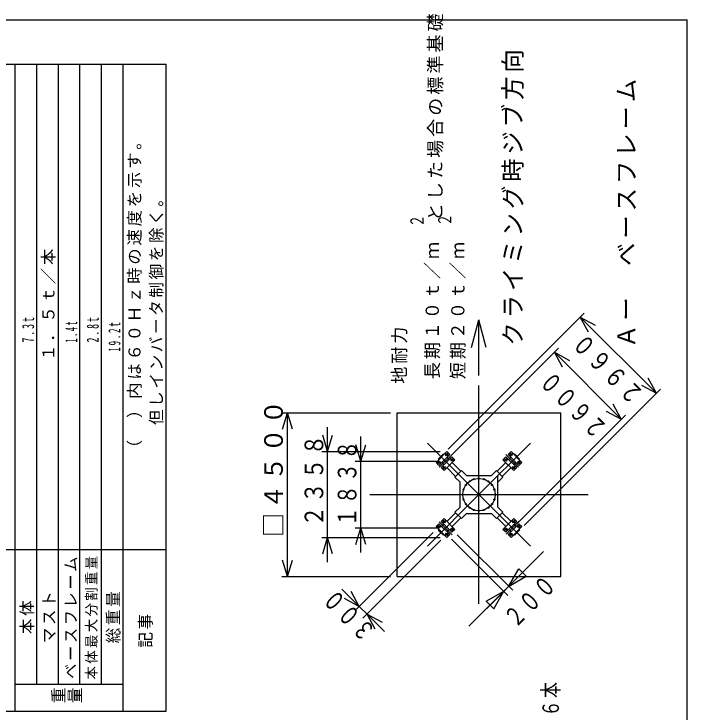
# Model space of a CAD drawing. Units: millimetres, scale not verified. Extents: x -41641 to 29787, y -88892 to 19460.
# Drawn here: x 9655 to 28147, y 276 to 19460 of the extents above; entities that cross this region are included whole.
import ezdxf
from ezdxf.enums import TextEntityAlignment as Align

# ---------------------------------------------------------------- set-up
doc = ezdxf.new("R2010")
doc.units = ezdxf.units.MM
doc.header["$LTSCALE"] = 70
doc.linetypes.add('CHAIN2', pattern=[12, 9, -1, 1, -1])
for name, color, linetype in [('0-0_L-1-1', 4, 'Continuous'), ('0-6_L-3-1', 4, 'CHAIN2'), ('1-2_NTEXT', 7, 'Continuous')]:
    doc.layers.add(name, color=color, linetype=linetype)
doc.styles.add('ＭＳ ゴシック', font='')
doc.styles.get('ＭＳ ゴシック').set_extended_font_data('MS Gothic')

msp = doc.modelspace()

# ---------------------------------------------------------------- linework, layer by layer
at = {"layer": '0-0_L-1-1'}
for p, q in [((-3346.22, 18079.34), (13838.97, 18079.34)), ((9690.82, 301.56), (9690.82, 18079.34)), ((10283.41, 1040.82), (10283.41, 18079.34)), ((10876, 1040.82), (10876, 18079.34)), ((11468.59, 1040.82), (11468.59, 18079.34)), ((12061.19, 1040.82), (12061.19, 18079.34)), ((12653.78, 301.56), (12653.78, 18079.34)), ((13838.97, 301.56), (13838.97, 18079.34)), ((21580.92, 7497.59), (25323.77, 11240.44)), ((25212.4, 11129.07), (27305.44, 9036.03)), ((25212.4, 11129.07), (25626.06, 10906.33)), ((25435.14, 10715.41), (25212.4, 11129.07)), ((22226.4, 10292.64), (22429.45, 11050.45)), ((22429.45, 9521.26), (22429.45, 11050.45)), ((22632.51, 10292.64), (22429.45, 11050.45)), ((21637.49, 7299.6), (24613.32, 10275.43)), ((24501.95, 10164.06), (26340.43, 8325.59)), ((24501.95, 10164.06), (24915.61, 9941.32)), ((24724.69, 9750.41), (24501.95, 10164.06)), ((27305.44, 9036.03), (27082.7, 9449.69)), ((22429.45, 3253.08), (22429.45, 9253.08)), ((26891.78, 9258.77), (27305.44, 9036.03)), ((23673.96, 5404.55), (27416.81, 9147.4)), ((26340.43, 8325.59), (26117.69, 8739.24)), ((17011.36, 8503.08), (19999.45, 8503.08)), ((17033.86, 8053.08), (17168.86, 8503.08)), ((17168.86, 4003.08), (17168.86, 8503.08)), ((17303.86, 8053.08), (17168.86, 8503.08)), ((20179.45, 4003.08), (20179.45, 8503.08)), ((20179.45, 8503.08), (24679.45, 8503.08)), ((24679.45, 4003.08), (24679.45, 8503.08)), ((25926.77, 8548.32), (26340.43, 8325.59)), ((23475.97, 5461.12), (26451.8, 8436.95)), ((18273.25, 4398.98), (18273.25, 8107.18)), ((18273.25, 7432.18), (18138.25, 7882.18)), ((18273.25, 7432.18), (18408.25, 7882.18)), ((19184.37, 4658.84), (19184.37, 7847.32)), ((19184.37, 7172.32), (19049.37, 7622.32)), ((19184.37, 7172.32), (19319.37, 7622.32)), ((21015.24, 7667.3), (22429.45, 6253.08)), ((22429.45, 6253.08), (23843.67, 7667.3)), ((18115.75, 7432.18), (21367.34, 7432.18)), ((21250.35, 7135.2), (21547.34, 7432.18)), ((21312.22, 7228.89), (21453.64, 7370.31)), ((21331.67, 7053.88), (21628.65, 7350.87)), ((21391.77, 6993.78), (21688.76, 7290.76)), ((21453.64, 7370.31), (21469.55, 7354.4)), ((21547.34, 7432.18), (21628.65, 7350.87)), ((21688.76, 7290.76), (21770.07, 7209.44)), ((23088.83, 7209.44), (23170.15, 7290.76)), ((23170.15, 7290.76), (23467.13, 6993.78)), ((23230.25, 7350.87), (23311.57, 7432.18)), ((23230.25, 7350.87), (23527.24, 7053.88)), ((23311.57, 7432.18), (23608.55, 7135.2)), ((23389.35, 7354.4), (23405.26, 7370.31)), ((23405.26, 7370.31), (23546.68, 7228.89)), ((19026.87, 7172.32), (21330.21, 7172.32)), ((21250.35, 7135.2), (21331.67, 7053.88)), ((21312.22, 7228.89), (21328.13, 7212.98)), ((21411.22, 7129.89), (21469.55, 7071.56)), ((21411.22, 7129.89), (21469.55, 7071.56)), ((21473.09, 6912.46), (21770.07, 7209.44)), ((21552.64, 7271.32), (21610.98, 7212.98)), ((21694.06, 7129.89), (21930.94, 6893.01)), ((22927.96, 6893.01), (23164.84, 7129.89)), ((23247.93, 7212.98), (23306.26, 7271.32)), ((23389.35, 7071.56), (23447.69, 7129.89)), ((23527.24, 7053.88), (23608.55, 7135.2)), ((23530.77, 7212.98), (23546.68, 7228.89)), ((21391.77, 6993.78), (21473.09, 6912.46)), ((21552.64, 6988.47), (21789.52, 6751.59)), ((21771.84, 6733.92), (21948.62, 6910.69)), ((21948.62, 6910.69), (22086.23, 6773.08)), ((22772.68, 6773.08), (22910.28, 6910.69)), ((22910.28, 6910.69), (23087.06, 6733.92)), ((23069.38, 6751.59), (23306.26, 6988.47)), ((21771.84, 6733.92), (21909.45, 6596.31)), ((22086.23, 6773.08), (22772.68, 6773.08)), ((22949.45, 5909.86), (22949.45, 6773.08)), ((22949.45, 6596.31), (23087.06, 6733.92)), ((21909.45, 5909.86), (21909.45, 6596.31)), ((22949.45, 5909.86), (22949.45, 6596.31)), ((19429.45, 6253.08), (25429.45, 6253.08)), ((21771.84, 5772.25), (21909.45, 5909.86)), ((21771.84, 5772.25), (21948.62, 5595.47)), ((22949.45, 5909.86), (23087.06, 5772.25)), ((21391.77, 5512.39), (21473.09, 5593.71)), ((21473.09, 5593.71), (21770.07, 5296.72)), ((21552.64, 5517.69), (21789.52, 5754.57)), ((21694.06, 5376.27), (21930.94, 5613.15)), ((21948.62, 5595.47), (22086.23, 5733.08)), ((22086.23, 5733.08), (22772.68, 5733.08)), ((22927.96, 5613.15), (23164.84, 5376.27)), ((23069.38, 5754.57), (23306.26, 5517.69)), ((23088.83, 5296.72), (23385.81, 5593.71)), ((23385.81, 5593.71), (23467.13, 5512.39)), ((21250.35, 5370.97), (21331.67, 5452.28)), ((21331.67, 5452.28), (21628.65, 5155.3)), ((21391.77, 5512.39), (21688.76, 5215.4)), ((21411.22, 5376.27), (21469.55, 5434.61)), ((23170.15, 5215.4), (23467.13, 5512.39)), ((23230.25, 5155.3), (23527.24, 5452.28)), ((23389.35, 5434.61), (23447.69, 5376.27)), ((23527.24, 5452.28), (23608.55, 5370.97)), ((19026.87, 5333.84), (21330.21, 5333.84)), ((19031.3, 3067.06), (21174.34, 5210.1)), ((19049.37, 4883.84), (19184.37, 5333.84)), ((19319.37, 4883.84), (19184.37, 5333.84)), ((21250.35, 5370.97), (21547.34, 5073.98)), ((21312.22, 5277.28), (21328.13, 5293.18)), ((21312.22, 5277.28), (21453.64, 5135.85)), ((21552.64, 5234.85), (21610.98, 5293.18)), ((21688.76, 5215.4), (21770.07, 5296.72)), ((23088.83, 5296.72), (23170.15, 5215.4)), ((23247.93, 5293.18), (23306.26, 5234.85)), ((23311.57, 5073.98), (23608.55, 5370.97)), ((23405.26, 5135.85), (23546.68, 5277.28)), ((23530.77, 5293.18), (23546.68, 5277.28)), ((18115.75, 5073.98), (21367.34, 5073.98)), ((18138.25, 4623.98), (18273.25, 5073.98)), ((18408.25, 4623.98), (18273.25, 5073.98)), ((19243.43, 2854.93), (21386.47, 4997.97)), ((21453.64, 5135.85), (21469.55, 5151.76)), ((21547.34, 5073.98), (21628.65, 5155.3)), ((21672.85, 5029.79), (23221.02, 3481.62)), ((21835.48, 5150), (23362.44, 3623.04)), ((23230.25, 5155.3), (23311.57, 5073.98)), ((23389.35, 5151.76), (23405.26, 5135.85)), ((-3346.22, 4746.01), (13838.97, 4746.01)), ((23251.07, 3734.41), (24205.67, 4689)), ((17168.86, 4003.08), (17033.86, 4453.08)), ((17168.86, 4003.08), (17303.86, 4453.08)), ((22632.35, 3115.69), (23728.37, 4211.7)), ((23244, 3727.34), (23523.53, 4211.49)), ((23523.53, 4211.49), (23728.15, 4006.86)), ((17011.36, 4003.08), (19999.45, 4003.08)), ((20179.45, 4003.08), (24679.45, 4003.08)), ((23244, 3727.34), (23728.15, 4006.86)), ((18665.37, 3655.73), (19832.1, 2489)), ((23109.65, 3592.98), (23251.07, 3734.41)), ((22155.06, 2638.39), (23109.65, 3592.98)), ((22632.57, 3320.53), (23116.72, 3600.06)), ((22837.2, 3115.91), (23116.72, 3600.06)), ((22632.57, 3320.53), (22837.2, 3115.91)), ((19354.8, 2966.3), (19768.46, 2743.56)), ((19577.54, 2552.64), (19354.8, 2966.3)), ((9690.82, 1040.82), (12653.78, 1040.82)), ((-3346.22, 301.56), (13838.97, 301.56))]:
    msp.add_line(p, q, dxfattribs=at)
for points in [[(-28178.22, -19204.66), (28146.78, -19204.66), (28146.78, 19295.34)], [(-28178.22, -19204.66), (-28178.22, 19295.34), (28146.78, 19295.34)], [(23088.83, 7209.44), (23385.81, 6912.46), (23467.13, 6993.78)], [(21015.24, 4838.87), (22429.45, 6253.08), (23843.67, 4838.87)], [(22772.68, 5733.08), (22910.28, 5595.47), (23087.06, 5772.25)], [(18729.01, 3401.17), (19142.67, 3178.43), (18919.93, 3592.09)]]:
    msp.add_lwpolyline(points, dxfattribs=at)
for centre, radius in [((21545.57, 7349.1), 30), ((23313.34, 7349.1), 30), ((21333.44, 7136.97), 30), ((21686.99, 7207.68), 30), ((23171.91, 7207.68), 30), ((23525.47, 7136.97), 30), ((21474.86, 6995.54), 30), ((23384.05, 6995.54), 30), ((22429.45, 6253.08), 445), ((22429.45, 6253.08), 445), ((22069.44, 6514.65), 15), ((22167.89, 6613.09), 15), ((22291.94, 6676.3), 15), ((22429.45, 6698.08), 15), ((22566.96, 6676.3), 15), ((22691.02, 6613.09), 15), ((22789.46, 6514.65), 15), ((22006.23, 6390.59), 15), ((22852.67, 6390.59), 15), ((21984.45, 6253.08), 15), ((22874.45, 6253.08), 15), ((22006.23, 6115.57), 15), ((22069.44, 5991.52), 15), ((22789.46, 5991.52), 15), ((22852.67, 6115.57), 15), ((22167.89, 5893.07), 15), ((22291.94, 5829.86), 15), ((22429.45, 5808.08), 15), ((22566.96, 5829.86), 15), ((22691.02, 5893.07), 15), ((21333.44, 5369.2), 30), ((21474.86, 5510.62), 30), ((23384.05, 5510.62), 30), ((23525.47, 5369.2), 30), ((21545.57, 5157.07), 30), ((21686.99, 5298.49), 30), ((23171.91, 5298.49), 30), ((23313.34, 5157.07), 30), ((21672.85, 5029.79), 0.36), ((21835.48, 5150), 0.36), ((23109.65, 3592.98), 0.36)]:
    msp.add_circle(centre, radius, dxfattribs=at)
at = {"layer": '0-6_L-3-1'}
for p, q in [((21341.53, 7003.63), (21694.53, 7356.64)), ((21513.75, 7380.92), (21577.39, 7317.28)), ((21513.75, 7317.28), (21577.39, 7380.92)), ((23164.37, 7356.64), (23517.38, 7003.63)), ((23281.52, 7317.28), (23345.16, 7380.92)), ((23281.52, 7380.92), (23345.16, 7317.28)), ((21301.62, 7168.79), (21365.26, 7105.15)), ((21302.03, 7105.55), (21365.26, 7168.79)), ((21655.17, 7239.5), (21718.81, 7175.86)), ((21655.17, 7175.86), (21718.43, 7239.11)), ((23140.09, 7175.86), (23203.73, 7239.5)), ((23140.48, 7239.11), (23203.73, 7175.86)), ((23493.65, 7105.15), (23557.29, 7168.79)), ((23493.65, 7168.79), (23556.88, 7105.55)), ((21443.04, 7027.36), (21506.68, 6963.72)), ((21443.45, 6964.13), (21506.68, 7027.36)), ((23352.23, 6963.72), (23415.87, 7027.36)), ((23352.23, 7027.36), (23415.46, 6964.13)), ((21301.62, 5337.38), (21365.26, 5401.02)), ((21302.03, 5400.61), (21365.26, 5337.38)), ((21341.53, 5502.53), (21694.53, 5149.52)), ((21443.04, 5478.8), (21506.68, 5542.44)), ((21443.45, 5542.03), (21506.68, 5478.8)), ((23180, 5165.16), (23533.01, 5518.16)), ((23352.23, 5542.44), (23415.87, 5478.8)), ((23352.23, 5478.8), (23415.48, 5542.06)), ((23493.65, 5401.02), (23557.29, 5337.38)), ((23493.65, 5337.38), (23557.29, 5401.02)), ((21513.75, 5125.25), (21577.39, 5188.89)), ((21513.75, 5188.89), (21577.39, 5125.25)), ((21655.17, 5266.67), (21718.81, 5330.31)), ((21655.17, 5330.31), (21718.43, 5267.05)), ((23140.09, 5330.31), (23203.73, 5266.67)), ((23140.5, 5267.08), (23203.73, 5330.31)), ((23281.52, 5188.89), (23345.16, 5125.25)), ((23281.92, 5125.66), (23345.16, 5188.89))]:
    msp.add_line(p, q, dxfattribs=at)

# ---------------------------------------------------------------- texts
at = {"layer": '1-2_NTEXT', "style": 'ＭＳ ゴシック'}
for s, height, width, p in [('２', 366.6, 0.65, (21022.79, 13609.26)), ('２', 366.6, 0.65, (21785.13, 13637.49)), ('重', 329.9, 0.95, (11145.3, 521.19)), ('量', 329.9, 0.95, (11595.3, 521.19))]:
    msp.add_text(s, height=height, rotation=90, dxfattribs=dict(at, width=width)).set_placement(p, align=Align.BOTTOM_LEFT)
at = {"layer": '1-2_NTEXT', "attachment_point": 7, "style": 'ＭＳ ゴシック'}
for s, insert, char_height, rotation in [('\\T1.17;とした場合の標準基礎', (21454.14, 13766.98), 362.9, 90), ('\\T1.17;\\W0.95;クライミング時ジブ方向', (23665.24, 10344.78), 494.9, 90), ('\\T1.17;\\W0.95;Ａー\u3000ベースフレーム', (26750.01, 10283.66), 494.9, 90), ('\\T1.17;（\u3000）内は６０Ｈｚ時の速度を示す。', (13175.08, 7304.17), 329.9, 90), ('\\T1.17;\\W0.95;但しインバータ制御を除く。', (13767.67, 8163.67), 329.9, 90), ('\\T1.17;\\W0.95;長期１０ｔ／ｍ', (21370.79, 9423.89), 362.9, 90), ('\\T1.17;\\W0.95;短期２０ｔ／ｍ', (22073.51, 9423.89), 362.9, 90), ('\\T1.17;１．５ｔ／本', (10804.71, 9927.67), 329.9, 90), ('\\T1.39;\\W0.6;7.3t', (10212.11, 10431.67), 329.9, 90), ('\\T1.39;\\W0.5;1.4t', (11397.3, 10431.67), 329.9, 90), ('\\T1.39;\\W0.6;2.8t', (11989.89, 10431.67), 329.9, 90), ('\\T1.39;\\W0.55;19.2t', (12582.48, 10179.67), 329.9, 90), ('\\T1.17;\\W0.95;地耐力', (20466.2, 9297.74), 362.9, 90), ('\\T1.17;\\W0.75;２９６０', (26992.5, 9054.62), 511.4, 135), ('\\T1.17;\\W0.7;２６００', (25987.94, 8120.97), 511.4, 135), ('\\T1.17;\\W0.95;□４５００', (17056.36, 5083.08), 511.4, 90), ('\\T1.17;\\W0.8;２３５８', (18160.75, 5375.58), 511.4, 90), ('\\T1.17;\\W0.75;１８３８', (19071.87, 5375.58), 511.4, 90), ('\\T1.17;\\W0.95;ベースフレーム', (11392.69, 1189.08), 323.2, 90), ('\\T1.17;\\W0.95;本体最大分割重量', (11959.61, 1169.11), 285.5, 90), ('\\T1.17;\\W0.7;２００', (23439.63, 2556.73), 511.4, 44.99), ('\\T1.17;\\W0.95;マスト', (10804.71, 2164.41), 329.9, 90), ('\\T1.17;\\W0.95;総重量', (12582.48, 2164.41), 329.9, 90), ('\\T1.17;\\W0.7;３００', (19622.62, 2539.38), 511.4, 135), ('\\T1.17;\\W0.95;本体', (10212.11, 2416.41), 329.9, 90), ('\\T1.17;\\W0.95;記事', (13471.37, 2046.78), 329.9, 90), ('\\T1.17;\\W0.7;Ｍ４２×１６００－１６本', (24677.86, -4919.8), 454.5, 90)]:
    msp.add_mtext(s, dxfattribs=dict(at, insert=insert, char_height=char_height, rotation=rotation))

doc.saveas('drawing.dxf')
